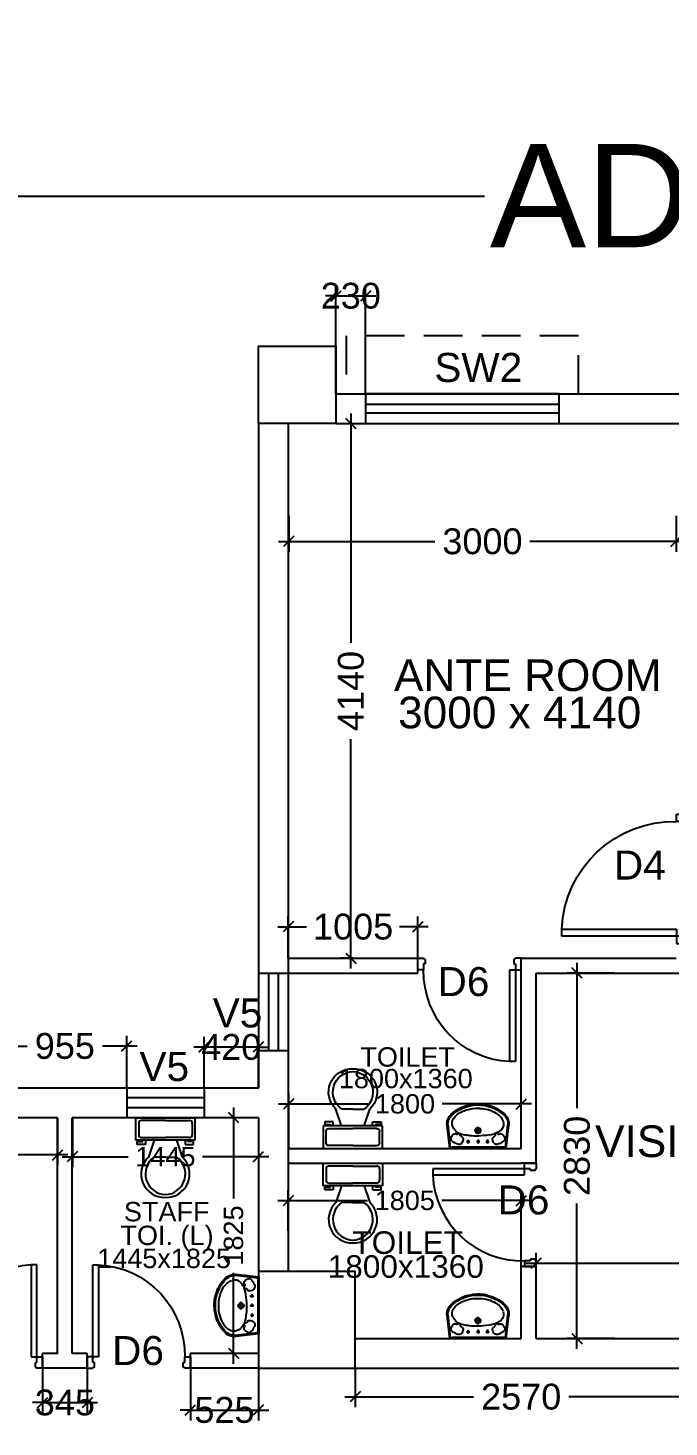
# Model space of a CAD drawing. Extents: x 7620542 to 7843793, y -6476226 to -6093835.
# Drawn here: x 7649753 to 7654719, y -6427414 to -6416580 of the extents above; entities that cross this region are included whole.
import ezdxf
from ezdxf.enums import TextEntityAlignment as Align

# ---------------------------------------------------------------- set-up
doc = ezdxf.new("R2010")
doc.units = 0
doc.header["$LTSCALE"] = 600
doc.header["$MEASUREMENT"] = 0
doc.header["$PDMODE"] = 35
doc.linetypes.add('DASHED', pattern=[0.75, 0.5, -0.25])
doc.layers.get('0').update_dxf_attribs({"linetype": 'CONTINUOUS'})
doc.layers.get('Defpoints').update_dxf_attribs({"linetype": 'CONTINUOUS'})
for name, color, linetype in [('chajja', 7, 'CONTINUOUS'), ('DIM-TEXT', 8, 'CONTINUOUS'), ('DOOR', 32, 'CONTINUOUS'), ('joinery', 7, 'CONTINUOUS'), ('LA-column', 3, 'CONTINUOUS'), ('Room Dim', 1, 'CONTINUOUS'), ('TEXT', 6, 'CONTINUOUS'), ('Toi-Euip', 8, 'CONTINUOUS'), ('toi-fix', 46, 'CONTINUOUS'), ('Walls', 7, 'CONTINUOUS'), ('WIN', 151, 'CONTINUOUS'), ('Working Dim', 5, 'CONTINUOUS')]:
    doc.layers.add(name, color=color, linetype=linetype)
doc.styles.add('ari', font='arial.ttf')
doc.styles.add('ARIAL', font='arial.ttf')
doc.styles.add('RT', font='romant.shx')
doc.dimstyles.new('int. dim', dxfattribs={"dimtxt": 450, "dimasz": 80, "dimexe": 80, "dimexo": 0, "dimgap": 70, "dimtad": 0, "dimdec": 0, "dimzin": 12, "dimdsep": 46, "dimtxsty": 'ari', "dimblk": 'OBLIQUE', "dimcen": 2, "dimdle": 80, "dimclrd": 256, "dimclre": 256, "dimclrt": 6, "dimadec": 0, "dimazin": 0, "dimtfac": 1, "dimtdec": 0, "dimtix": 1, "dimtmove": 2, "dimatfit": 3, "dimfxl": 1, "dimtolj": 1, "dimtzin": 0, "dimlwd": -1, "dimlwe": -1, "dimarcsym": 0})
doc.dimstyles.new('TEXT', dxfattribs={"dimscale": 0, "dimtxt": 600, "dimasz": 300, "dimexe": 300, "dimexo": 30, "dimgap": 50, "dimtad": 0, "dimdec": 0, "dimzin": 0, "dimdsep": 46, "dimtxsty": 'RT', "dimblk": 'OBLIQUE', "dimcen": 0.09, "dimdle": 300, "dimclrd": 256, "dimclre": 256, "dimclrt": 170, "dimadec": 0, "dimazin": 0, "dimtfac": 1, "dimtdec": 0, "dimtofl": 0, "dimtmove": 2, "dimatfit": 3, "dimfxl": 1, "dimfrac": 2, "dimtolj": 1, "dimtzin": 0, "dimlwd": -1, "dimlwe": -1, "dimarcsym": 0})

# ---------------------------------------------------------------- blocks, each defined once
blk = doc.blocks.new('A$C782D609A')
at = {"layer": 'WIN', "linetype": 'Continuous'}
for p, q in [((-300, 230), (300, 230)), ((-300, 230), (-300, 0)), ((300, 230), (300, 0)), ((-300, 0), (300, 0))]:
    blk.add_line(p, q, dxfattribs=at)
at = {"layer": 'WIN', "linetype": 'DASHED', "ltscale": 300}
for p, q in [((-300, 153), (300, 153)), ((-300, 77), (300, 77))]:
    blk.add_line(p, q, dxfattribs=at)
blk = doc.blocks.new('1000')
at = {"layer": 'DOOR'}
for p, q in [((0, -100), (0, 0)), ((0, 0), (49.7, 0)), ((49.7, 0), (49.7, -2.2)), ((63.2, -49.5), (49.7, -49.5)), ((49.7, -49.5), (49.7, -100)), ((63.2, -13.5), (61, -13.5)), ((63.2, -13.5), (63.2, -49.5)), ((836.8, -13.5), (836.8, -49.5)), ((836.8, -13.5), (839, -13.5)), ((836.8, -49.5), (850.3, -49.5)), ((850.3, 0), (850.3, -2.2)), ((900, 0), (850.3, 0)), ((850.3, -49.5), (850.3, -100)), ((900, -100), (900, 0)), ((49.7, -100), (0, -100)), ((49.7, -100), (49.7, -900.6)), ((100.2, -100), (49.7, -100)), ((100.2, -900.6), (100.2, -100)), ((850.3, -100), (900, -100)), ((49.7, -900.6), (100.2, -900.6))]:
    blk.add_line(p, q, dxfattribs=at)
for centre, major_axis, start_param, end_param in [((49.7, -13.5), (-7.95, 7.95), 3.926991, 5.497787), ((850.3, -13.5), (7.95, 7.95), 0.785398, 2.356194)]:
    blk.add_ellipse(centre, major_axis=major_axis, ratio=1, start_param=start_param, end_param=end_param, dxfattribs=at)
at = {"layer": 'DOOR', "color": 145}
blk.add_ellipse((64.3, -115.3), major_axis=(-519.7, 589.8), ratio=1, start_param=2.464943, end_param=4.009476, dxfattribs=at)
blk = doc.blocks.new('_Oblique')
at = {"color": 0, "linetype": 'ByBlock', "lineweight": -2}
blk.add_line((-0.5, -0.5), (0.5, 0.5), dxfattribs=at)
blk = doc.blocks.new('*D479')
at = {"layer": 'Defpoints', "color": 0, "linetype": 'Continuous', "transparency": 16777216}
for p in [(7682389, -6417883), (7641849, -6419044, 0), (7682389, -6419044, 0)]:
    blk.add_point(p, dxfattribs=at)
at = {"layer": 'DIM-TEXT', "transparency": 16777216}
for p, q in [((7641849, -6419044), (7641849, -6417583)), ((7682389, -6419044), (7682389, -6417583)), ((7641549, -6417883), (7653290, -6417883)), ((7682689, -6417883), (7670948, -6417883))]:
    blk.add_line(p, q, dxfattribs=at)
at = {"layer": 'DIM-TEXT', "linetype": 'Continuous', "transparency": 16777216, "xscale": 300, "yscale": 300, "zscale": 300, "rotation": 180}
blk.add_blockref('_Oblique', (7641849, -6417883), dxfattribs=at)
at = {"layer": 'DIM-TEXT', "linetype": 'Continuous', "transparency": 16777216, "xscale": 300, "yscale": 300, "zscale": 300}
blk.add_blockref('_Oblique', (7682389, -6417883), dxfattribs=at)
at = {"layer": 'DIM-TEXT', "color": 170, "linetype": 'Continuous', "transparency": 16777216, "insert": (7662119, -6417883), "char_height": 750, "attachment_point": 5, "style": 'ari'}
blk.add_mtext('\\A1;{\\H1.067x;ADMINISTRATION DEPARTMENT}', dxfattribs=at)
blk = doc.blocks.new('*D713')
at = {"layer": 'Defpoints', "color": 0, "transparency": 16777216}
for p in [(7651774, -6420357, 5), (7654774, -6420357, 5), (7654774, -6420556)]:
    blk.add_point(p, dxfattribs=at)
at = {"layer": 'Working Dim', "transparency": 16777216}
for p, q in [((7651774, -6420357), (7651774, -6420636)), ((7654774, -6420357), (7654774, -6420636)), ((7651694, -6420556), (7652906, -6420556)), ((7654854, -6420556), (7653642, -6420556))]:
    blk.add_line(p, q, dxfattribs=at)
at = {"layer": 'Working Dim', "transparency": 16777216, "xscale": 80, "yscale": 80, "zscale": 80, "rotation": 180}
blk.add_blockref('_Oblique', (7651774, -6420556), dxfattribs=at)
at = {"layer": 'Working Dim', "transparency": 16777216, "xscale": 80, "yscale": 80, "zscale": 80}
blk.add_blockref('_Oblique', (7654774, -6420556), dxfattribs=at)
at = {"layer": 'Working Dim', "color": 6, "transparency": 16777216, "insert": (7653274, -6420556), "char_height": 200, "attachment_point": 5, "style": 'ari'}
blk.add_mtext('\\A1;3000', dxfattribs=at)
blk = doc.blocks.new('*D738')
at = {"layer": 'Defpoints', "color": 0, "transparency": 16777216}
for p in [(7657534, -6426146), (7653689, -6426450, 5), (7657534, -6426450, 5)]:
    blk.add_point(p, dxfattribs=at)
at = {"layer": 'Working Dim', "transparency": 16777216}
for p, q in [((7653689, -6426450), (7653689, -6426066)), ((7657534, -6426450), (7657534, -6426066)), ((7653609, -6426146), (7655242, -6426146)), ((7657614, -6426146), (7655981, -6426146))]:
    blk.add_line(p, q, dxfattribs=at)
at = {"layer": 'Working Dim', "transparency": 16777216, "xscale": 80, "yscale": 80, "zscale": 80, "rotation": 180}
blk.add_blockref('_Oblique', (7653689, -6426146), dxfattribs=at)
at = {"layer": 'Working Dim', "transparency": 16777216, "xscale": 80, "yscale": 80, "zscale": 80}
blk.add_blockref('_Oblique', (7657534, -6426146), dxfattribs=at)
at = {"layer": 'Working Dim', "color": 6, "transparency": 16777216, "insert": (7655612, -6426146), "char_height": 200, "attachment_point": 5, "style": 'ari'}
blk.add_mtext('\\A1;3845', dxfattribs=at)
blk = doc.blocks.new('*D739')
at = {"layer": 'Defpoints', "color": 0, "transparency": 16777216}
for p in [(7654006, -6423899), (7654295, -6423899, 5), (7654295, -6426729, 5)]:
    blk.add_point(p, dxfattribs=at)
at = {"layer": 'Working Dim', "transparency": 16777216}
for p, q in [((7654006, -6423819), (7654006, -6424944)), ((7654295, -6423899), (7653926, -6423899)), ((7654006, -6426809), (7654006, -6425684)), ((7654295, -6426729), (7653926, -6426729))]:
    blk.add_line(p, q, dxfattribs=at)
at = {"layer": 'Working Dim', "transparency": 16777216, "xscale": 80, "yscale": 80, "zscale": 80}
for p, rotation in [((7654006, -6423899), 90), ((7654006, -6426729), 270)]:
    blk.add_blockref('_Oblique', p, dxfattribs=dict(at, rotation=rotation))
at = {"layer": 'Working Dim', "color": 6, "transparency": 16777216, "insert": (7654006, -6425314), "char_height": 200, "attachment_point": 5, "rotation": 90, "style": 'ari'}
blk.add_mtext('\\A1;2830', dxfattribs=at)
blk = doc.blocks.new('*D740')
at = {"layer": 'Defpoints', "color": 0, "transparency": 16777216}
for p in [(7653574, -6424912), (7651774, -6425256, 5), (7653574, -6425256, 5)]:
    blk.add_point(p, dxfattribs=at)
at = {"layer": 'Working Dim', "transparency": 16777216}
for p, q in [((7651694, -6424912), (7652387, -6424912)), ((7651774, -6425256), (7651774, -6424832)), ((7653654, -6424912), (7652961, -6424912)), ((7653574, -6425256), (7653574, -6424832))]:
    blk.add_line(p, q, dxfattribs=at)
at = {"layer": 'Working Dim', "transparency": 16777216, "xscale": 80, "yscale": 80, "zscale": 80, "rotation": 180}
blk.add_blockref('_Oblique', (7651774, -6424912), dxfattribs=at)
at = {"layer": 'Working Dim', "transparency": 16777216, "xscale": 80, "yscale": 80, "zscale": 80}
blk.add_blockref('_Oblique', (7653574, -6424912), dxfattribs=at)
at = {"layer": 'Working Dim', "color": 6, "transparency": 16777216, "insert": (7652674, -6424912), "char_height": 150, "attachment_point": 5, "style": 'ari'}
blk.add_mtext('\\A1;1800', dxfattribs=at)
blk = doc.blocks.new('*D741')
at = {"layer": 'Defpoints', "color": 0, "transparency": 16777216}
for p in [(7651769, -6425660), (7651769, -6425894), (7653574, -6426281, 5)]:
    blk.add_point(p, dxfattribs=at)
at = {"layer": 'Working Dim', "transparency": 16777216}
for p, q in [((7651689, -6425660), (7652384, -6425660)), ((7651769, -6425894), (7651769, -6425580)), ((7653654, -6425660), (7652959, -6425660)), ((7653574, -6426281), (7653574, -6425580))]:
    blk.add_line(p, q, dxfattribs=at)
at = {"layer": 'Working Dim', "transparency": 16777216, "xscale": 80, "yscale": 80, "zscale": 80, "rotation": 180}
blk.add_blockref('_Oblique', (7651769, -6425660), dxfattribs=at)
at = {"layer": 'Working Dim', "transparency": 16777216, "xscale": 80, "yscale": 80, "zscale": 80}
blk.add_blockref('_Oblique', (7653574, -6425660), dxfattribs=at)
at = {"layer": 'Working Dim', "color": 6, "transparency": 16777216, "insert": (7652672, -6425660), "char_height": 150, "attachment_point": 5, "style": 'ari'}
blk.add_mtext('\\A1;1805', dxfattribs=at)
blk = doc.blocks.new('*D742')
at = {"layer": 'Defpoints', "color": 0, "transparency": 16777216}
for p in [(7648539, -6425019, 5), (7649982, -6425019, 5), (7648539, -6425307)]:
    blk.add_point(p, dxfattribs=at)
at = {"layer": 'Working Dim', "transparency": 16777216}
for p, q in [((7648539, -6425019), (7648539, -6425387)), ((7649982, -6425019), (7649982, -6425387)), ((7648459, -6425307), (7648973, -6425307)), ((7650062, -6425307), (7649548, -6425307))]:
    blk.add_line(p, q, dxfattribs=at)
at = {"layer": 'Working Dim', "transparency": 16777216, "xscale": 80, "yscale": 80, "zscale": 80, "rotation": 180}
blk.add_blockref('_Oblique', (7648539, -6425307), dxfattribs=at)
at = {"layer": 'Working Dim', "transparency": 16777216, "xscale": 80, "yscale": 80, "zscale": 80}
blk.add_blockref('_Oblique', (7649982, -6425307), dxfattribs=at)
at = {"layer": 'Working Dim', "color": 6, "transparency": 16777216, "insert": (7649260, -6425307), "char_height": 150, "attachment_point": 5, "style": 'ari'}
blk.add_mtext('\\A1;1445', dxfattribs=at)
blk = doc.blocks.new('*D743')
at = {"layer": 'Defpoints', "color": 0, "transparency": 16777216}
for p in [(7650097, -6425019, 5), (7651539, -6425019, 5), (7651539, -6425321)]:
    blk.add_point(p, dxfattribs=at)
at = {"layer": 'Working Dim', "transparency": 16777216}
for p, q in [((7650097, -6425019), (7650097, -6425401)), ((7651539, -6425019), (7651539, -6425401)), ((7650017, -6425321), (7650530, -6425321)), ((7651619, -6425321), (7651105, -6425321))]:
    blk.add_line(p, q, dxfattribs=at)
at = {"layer": 'Working Dim', "transparency": 16777216, "xscale": 80, "yscale": 80, "zscale": 80, "rotation": 180}
blk.add_blockref('_Oblique', (7650097, -6425321), dxfattribs=at)
at = {"layer": 'Working Dim', "transparency": 16777216, "xscale": 80, "yscale": 80, "zscale": 80}
blk.add_blockref('_Oblique', (7651539, -6425321), dxfattribs=at)
at = {"layer": 'Working Dim', "color": 6, "transparency": 16777216, "insert": (7650818, -6425321), "char_height": 150, "attachment_point": 5, "style": 'ari'}
blk.add_mtext('\\A1;1445', dxfattribs=at)
blk = doc.blocks.new('*D744')
at = {"layer": 'Defpoints', "color": 0, "transparency": 16777216}
for p in [(7651346, -6425019), (7651404, -6425019, 5), (7651404, -6426844, 5)]:
    blk.add_point(p, dxfattribs=at)
at = {"layer": 'Working Dim', "transparency": 16777216}
for p, q in [((7651404, -6425019), (7651266, -6425019)), ((7651346, -6424939), (7651346, -6425644)), ((7651346, -6426924), (7651346, -6426219)), ((7651404, -6426844), (7651266, -6426844))]:
    blk.add_line(p, q, dxfattribs=at)
at = {"layer": 'Working Dim', "transparency": 16777216, "xscale": 80, "yscale": 80, "zscale": 80}
for p, rotation in [((7651346, -6425019), 90), ((7651346, -6426844), 270)]:
    blk.add_blockref('_Oblique', p, dxfattribs=dict(at, rotation=rotation))
at = {"layer": 'Working Dim', "color": 6, "transparency": 16777216, "insert": (7651346, -6425931), "char_height": 150, "attachment_point": 5, "rotation": 90, "style": 'ari'}
blk.add_mtext('\\A1;1825', dxfattribs=at)
blk = doc.blocks.new('*D228')
at = {"layer": 'Defpoints', "color": 0, "transparency": 16777216}
for p in [(7652289, -6426959, 5), (7654859, -6426959, 2), (7654859, -6427180)]:
    blk.add_point(p, dxfattribs=at)
at = {"layer": 'Working Dim', "transparency": 16777216}
for p, q in [((7652289, -6426959), (7652289, -6427260)), ((7654859, -6426959), (7654859, -6427260)), ((7652209, -6427180), (7653204, -6427180)), ((7654939, -6427180), (7653944, -6427180))]:
    blk.add_line(p, q, dxfattribs=at)
at = {"layer": 'Working Dim', "transparency": 16777216, "xscale": 80, "yscale": 80, "zscale": 80, "rotation": 180}
blk.add_blockref('_Oblique', (7652289, -6427180), dxfattribs=at)
at = {"layer": 'Working Dim', "transparency": 16777216, "xscale": 80, "yscale": 80, "zscale": 80}
blk.add_blockref('_Oblique', (7654859, -6427180), dxfattribs=at)
at = {"layer": 'Working Dim', "color": 6, "transparency": 16777216, "insert": (7653574, -6427180), "char_height": 200, "attachment_point": 5, "style": 'ari'}
blk.add_mtext('\\A1;2570', dxfattribs=at)
blk = doc.blocks.new('*D229')
at = {"layer": 'Defpoints', "color": 0, "transparency": 16777216}
for p in [(7651012, -6426959, 5), (7651539, -6426959, 5), (7651539, -6427283)]:
    blk.add_point(p, dxfattribs=at)
at = {"layer": 'Working Dim', "transparency": 16777216}
for p, q in [((7651012, -6426959), (7651012, -6427363)), ((7651539, -6426959), (7651539, -6427363)), ((7651012, -6427283), (7650932, -6427283)), ((7651012, -6427283), (7651539, -6427283)), ((7651539, -6427283), (7651619, -6427283))]:
    blk.add_line(p, q, dxfattribs=at)
at = {"layer": 'Working Dim', "transparency": 16777216, "xscale": 80, "yscale": 80, "zscale": 80}
blk.add_blockref('_Oblique', (7651012, -6427283), dxfattribs=at)
at = {"layer": 'Working Dim', "transparency": 16777216, "xscale": 80, "yscale": 80, "zscale": 80, "rotation": 180}
blk.add_blockref('_Oblique', (7651539, -6427283), dxfattribs=at)
at = {"layer": 'Working Dim', "color": 6, "transparency": 16777216, "insert": (7651275, -6427283), "char_height": 200, "attachment_point": 5, "style": 'ari'}
blk.add_mtext('\\A1;525', dxfattribs=at)
blk = doc.blocks.new('*D230')
at = {"layer": 'Defpoints', "color": 0, "transparency": 16777216}
for p in [(7649867, -6426959, 5), (7650212, -6426959, 5), (7650212, -6427225)]:
    blk.add_point(p, dxfattribs=at)
at = {"layer": 'Working Dim', "transparency": 16777216}
for p, q in [((7649867, -6426959), (7649867, -6427305)), ((7650212, -6426959), (7650212, -6427305)), ((7649867, -6427225), (7649787, -6427225)), ((7649867, -6427225), (7650212, -6427225)), ((7650212, -6427225), (7650292, -6427225))]:
    blk.add_line(p, q, dxfattribs=at)
at = {"layer": 'Working Dim', "transparency": 16777216, "xscale": 80, "yscale": 80, "zscale": 80}
blk.add_blockref('_Oblique', (7649867, -6427225), dxfattribs=at)
at = {"layer": 'Working Dim', "transparency": 16777216, "xscale": 80, "yscale": 80, "zscale": 80, "rotation": 180}
blk.add_blockref('_Oblique', (7650212, -6427225), dxfattribs=at)
at = {"layer": 'Working Dim', "color": 6, "transparency": 16777216, "insert": (7650039, -6427225), "char_height": 200, "attachment_point": 5, "style": 'ari'}
blk.add_mtext('\\A1;345', dxfattribs=at)
blk = doc.blocks.new('*D842')
at = {"layer": 'Defpoints', "color": 0, "linetype": 'Continuous', "transparency": 16777216}
for p in [(7682459, -6413785, 1), (7641549, -6414395, -3), (7641549, -6415531)]:
    blk.add_point(p, dxfattribs=at)
at = {"layer": 'DIM-TEXT', "transparency": 16777216}
for p, q in [((7682459, -6413785), (7682459, -6415831)), ((7641549, -6414395), (7641549, -6415831)), ((7641249, -6415531), (7650977, -6415531)), ((7682759, -6415531), (7673031, -6415531))]:
    blk.add_line(p, q, dxfattribs=at)
at = {"layer": 'DIM-TEXT', "linetype": 'Continuous', "transparency": 16777216, "xscale": 300, "yscale": 300, "zscale": 300, "rotation": 180}
blk.add_blockref('_Oblique', (7641549, -6415531), dxfattribs=at)
at = {"layer": 'DIM-TEXT', "linetype": 'Continuous', "transparency": 16777216, "xscale": 300, "yscale": 300, "zscale": 300}
blk.add_blockref('_Oblique', (7682459, -6415531), dxfattribs=at)
at = {"layer": 'DIM-TEXT', "color": 170, "linetype": 'Continuous', "transparency": 16777216, "insert": (7662004, -6415531), "char_height": 750, "attachment_point": 5, "style": 'ari'}
blk.add_mtext('\\A1;{\\H1.067X;GENERAL MEDICINE (FEMALE - 30 Beds )}', dxfattribs=at)
blk = doc.blocks.new('*D1034')
at = {"layer": 'Defpoints', "color": 0, "transparency": 16777216}
for p in [(7651118, -6424472), (7651118, -6424789), (7651539, -6424789)]:
    blk.add_point(p, dxfattribs=at)
at = {"layer": 'Working Dim', "transparency": 16777216}
for p, q in [((7651118, -6424472), (7651038, -6424472)), ((7651118, -6424789), (7651118, -6424392)), ((7651539, -6424472), (7651118, -6424472)), ((7651539, -6424789), (7651539, -6424392)), ((7651539, -6424472), (7651619, -6424472))]:
    blk.add_line(p, q, dxfattribs=at)
at = {"layer": 'Working Dim', "transparency": 16777216, "xscale": 80, "yscale": 80, "zscale": 80}
blk.add_blockref('_Oblique', (7651118, -6424472), dxfattribs=at)
at = {"layer": 'Working Dim', "transparency": 16777216, "xscale": 80, "yscale": 80, "zscale": 80, "rotation": 180}
blk.add_blockref('_Oblique', (7651539, -6424472), dxfattribs=at)
at = {"layer": 'Working Dim', "color": 6, "transparency": 16777216, "insert": (7651328, -6424472), "char_height": 200, "attachment_point": 5, "style": 'ari'}
blk.add_mtext('\\A1;420', dxfattribs=at)
blk = doc.blocks.new('*D1035')
at = {"layer": 'Defpoints', "color": 0, "transparency": 16777216}
for p in [(7650518, -6424464), (7649560, -6424789), (7650518, -6424789)]:
    blk.add_point(p, dxfattribs=at)
at = {"layer": 'Working Dim', "transparency": 16777216}
for p, q in [((7649560, -6424789), (7649560, -6424384)), ((7650518, -6424789), (7650518, -6424384)), ((7649480, -6424464), (7649747, -6424464)), ((7650598, -6424464), (7650331, -6424464))]:
    blk.add_line(p, q, dxfattribs=at)
at = {"layer": 'Working Dim', "transparency": 16777216, "xscale": 80, "yscale": 80, "zscale": 80, "rotation": 180}
blk.add_blockref('_Oblique', (7649560, -6424464), dxfattribs=at)
at = {"layer": 'Working Dim', "transparency": 16777216, "xscale": 80, "yscale": 80, "zscale": 80}
blk.add_blockref('_Oblique', (7650518, -6424464), dxfattribs=at)
at = {"layer": 'Working Dim', "color": 6, "transparency": 16777216, "insert": (7650039, -6424464), "char_height": 200, "attachment_point": 5, "style": 'ari'}
blk.add_mtext('\\A1;955', dxfattribs=at)
blk = doc.blocks.new('A$C70ED7303')
at = {"layer": 'toi-fix', "color": 8}
for p, q in [((0, 0), (229, 0)), ((229, 0), (229, -174)), ((-229, 0), (0, 0)), ((-229, -174), (-229, 0)), ((-207, -44), (-207, -131)), ((0, -22), (-185, -22)), ((0, -22), (185, -22)), ((207, -44), (207, -131)), ((229, -174), (-229, -174)), ((-218, -207), (-218, -185)), ((-218, -185), (-174, -185)), ((-153, -207), (-218, -207)), ((-185, -153), (0, -153)), ((-174, -185), (-174, -174)), ((-153, -174), (-153, -207)), ((-87, -174), (-131, -305)), ((185, -153), (0, -153)), ((87, -174), (131, -305)), ((153, -174), (153, -207)), ((153, -207), (218, -207)), ((174, -185), (174, -174)), ((218, -185), (174, -185)), ((218, -207), (218, -185)), ((0, -305), (-87, -305)), ((0, -305), (87, -305))]:
    blk.add_line(p, q, dxfattribs=at)
for centre, major_axis, start_param, end_param in [((-188, -41), (13.6, -13.6), 2.214297, 4.068888), ((188, -41), (13.6, -13.6), 0.643501, 2.498091), ((-188, -134), (-13.6, -13.6), 5.35589, 7.21048), ((188, -134), (-13.6, -13.6), 0.643501, 2.498091), ((-7, -436), (-128, -128), 4.686239, 7.105146), ((5, -435), (-113, -113), 4.541602, 7.039318), ((7, -436), (56, -172), -0.351019, 2.067888), ((-5, -435), (-113, -113), 0.814663, 3.31238)]:
    blk.add_ellipse(centre, major_axis=major_axis, ratio=1, start_param=start_param, end_param=end_param, dxfattribs=at)
blk = doc.blocks.new('A$C4D064DB7')
at = {"layer": 'Toi-Euip', "color": 8}
for p, q in [((-219, -1), (-239, 178)), ((-212, 5), (-232, 185)), ((-28, 138), (30, 138)), ((1, 167), (1, 108)), ((212, 5), (232, 185)), ((219, -1), (239, 178)), ((-205, 8), (200, 8)), ((-61, 52), (-87, 52)), ((-73, 69), (-73, 37)), ((11, 52), (-14, 52)), ((-1, 69), (-1, 37)), ((88, 52), (63, 52)), ((76, 64), (76, 37)), ((-219, -1), (219, -1))]:
    blk.add_line(p, q, dxfattribs=at)
for centre, radius in [((1, 138), 20.9), ((1, 138), 15), ((1, 138), 10.5), ((-73, 52), 6.23), ((-1, 52), 6.23), ((76, 52), 6.23)]:
    blk.add_circle(centre, radius, dxfattribs=at)
for centre, radius, start, end in [((-15, 63), 278, 103.6801, 133.1199), ((0, 43), 293, 66.1951, 111.8497), ((-4, 79), 266, 77.1391, 106.8516), ((11, 57), 285, 46.3845, 81.023), ((-136, 190), 103, 132.34, 168.5521), ((-157, 191), 75.7, 146.7911, 185.1402), ((-116, 175), 119, 121.8415, 151.2146), ((-79, 167), 122, 117.7975, 160.6946), ((-52, 129), 194, 106.9894, 130.6854), ((-13, 69), 240, 90.5187, 121.0564), ((4, 22), 288, 65.4107, 93.8454), ((17, 64), 267, 46.2173, 67.6674), ((74, 158), 135, 31.8603, 68.3132), ((131, 193), 68.8, 336.7779, 32.4081), ((141, 189), 91.5, 357.2238, 48.0895), ((144, 191), 96.4, 352.3942, 48.6169), ((-159, 188), 80.7, 163.2392, 186.9959), ((-154, 65), 55.1, 124.9669, 161.6496), ((-106, 184), 91.8, 165.5854, 192.6546), ((-124, 196), 77.6, 203.693, 246.3813), ((-175, 96), 17.3, 50.4642, 129.5358), ((-158, 116), 8.33, 226.0403, 306.1074), ((-74, 264), 162, 239.5902, 265.9719), ((-157, 117), 8.45, 294.5104, 30.3287), ((-126, 102), 8.28, 83.1526, 217.3039), ((98, 210), 106, 278.0202, 335.0221), ((130, 102), 7.16, 318.2984, 78.6803), ((158, 116), 7.49, 165.1523, 247.9307), ((160, 116), 8.33, 233.8926, 313.9597), ((177, 96), 17.3, 50.4642, 129.5358), ((156, 65), 55.1, 18.3504, 55.0331), ((-200, -15), 23.9, 101.1451, 143.7785), ((-189, 73), 20.1, 152.4908, 243.191), ((-120, 149), 122, 230.5982, 250.4136), ((-146, 63), 33, 241.9192, 291.3561), ((-161, 71), 47.7, 305.0585, 347.193), ((-110, 110), 26, 208.2715, 253.614), ((-144, 69), 30.9, 343.9654, 29.9209), ((33, 870), 776, 261.2228, 267.52), ((-3, 804), 710, 270.2431, 275.5482), ((44, 384), 287, 274.2321, 283.8267), ((146, 69), 30.9, 150.0791, 196.0346), ((163, 71), 47.7, 192.807, 234.9415), ((112, 110), 26, 286.386, 331.7285), ((148, 63), 33, 248.6439, 298.0808), ((122, 149), 122, 289.5864, 309.4018), ((191, 73), 20.1, 296.809, 27.5092), ((200, -17), 24.9, 38.7487, 88.5796)]:
    blk.add_arc(centre, radius, start, end, dxfattribs=at)
blk = doc.blocks.new('*D1049')
at = {"layer": 'Defpoints', "color": 0, "transparency": 16777216}
for p in [(7652774, -6423540), (7651769, -6423784), (7652774, -6423784)]:
    blk.add_point(p, dxfattribs=at)
at = {"layer": 'Working Dim', "transparency": 16777216}
for p, q in [((7651769, -6423784), (7651769, -6423460)), ((7652774, -6423784), (7652774, -6423460)), ((7651689, -6423540), (7651912, -6423540)), ((7652854, -6423540), (7652632, -6423540))]:
    blk.add_line(p, q, dxfattribs=at)
at = {"layer": 'Working Dim', "transparency": 16777216, "xscale": 80, "yscale": 80, "zscale": 80, "rotation": 180}
blk.add_blockref('_Oblique', (7651769, -6423540), dxfattribs=at)
at = {"layer": 'Working Dim', "transparency": 16777216, "xscale": 80, "yscale": 80, "zscale": 80}
blk.add_blockref('_Oblique', (7652774, -6423540), dxfattribs=at)
at = {"layer": 'Working Dim', "color": 6, "transparency": 16777216, "insert": (7652272, -6423540), "char_height": 200, "attachment_point": 5, "style": 'ari'}
blk.add_mtext('\\A1;1005', dxfattribs=at)
blk = doc.blocks.new('*D1064')
at = {"layer": 'Defpoints', "color": 0, "transparency": 16777216}
for p in [(7652369, -6418654), (7652139, -6419414), (7652369, -6419414)]:
    blk.add_point(p, dxfattribs=at)
at = {"layer": 'Working Dim', "transparency": 16777216}
for p, q in [((7652139, -6419414), (7652139, -6418574)), ((7652369, -6419414), (7652369, -6418574)), ((7652139, -6418654), (7652059, -6418654)), ((7652139, -6418654), (7652369, -6418654)), ((7652369, -6418654), (7652449, -6418654))]:
    blk.add_line(p, q, dxfattribs=at)
at = {"layer": 'Working Dim', "transparency": 16777216, "xscale": 80, "yscale": 80, "zscale": 80}
blk.add_blockref('_Oblique', (7652139, -6418654), dxfattribs=at)
at = {"layer": 'Working Dim', "transparency": 16777216, "xscale": 80, "yscale": 80, "zscale": 80, "rotation": 180}
blk.add_blockref('_Oblique', (7652369, -6418654), dxfattribs=at)
at = {"layer": 'Working Dim', "color": 6, "transparency": 16777216, "insert": (7652254, -6418654), "char_height": 200, "attachment_point": 5, "style": 'ari'}
blk.add_mtext('\\A1;230', dxfattribs=at)
blk = doc.blocks.new('*D2436')
at = {"layer": 'Defpoints', "color": 0, "transparency": 16777216}
for p in [(7652255, -6419644), (7652272, -6419644, -15), (7652272, -6423784, -15)]:
    blk.add_point(p, dxfattribs=at)
at = {"layer": 'Working Dim', "transparency": 16777216}
for p, q in [((7652255, -6419564), (7652255, -6421341)), ((7652272, -6419644), (7652175, -6419644)), ((7652255, -6423864), (7652255, -6422086)), ((7652272, -6423784), (7652175, -6423784))]:
    blk.add_line(p, q, dxfattribs=at)
at = {"layer": 'Working Dim', "transparency": 16777216, "xscale": 80, "yscale": 80, "zscale": 80}
for p, rotation in [((7652255, -6419644), 90), ((7652255, -6423784), 270)]:
    blk.add_blockref('_Oblique', p, dxfattribs=dict(at, rotation=rotation))
at = {"layer": 'Working Dim', "color": 6, "transparency": 16777216, "insert": (7652255, -6421714), "char_height": 200, "attachment_point": 5, "rotation": 90, "style": 'ari'}
blk.add_mtext('\\A1;4140', dxfattribs=at)

msp = doc.modelspace()

# ---------------------------------------------------------------- linework, layer by layer
at = {"layer": 'chajja', "color": 7, "linetype": 'DASHED', "elevation": -14.83}
msp.add_lwpolyline([(7654019.051, -6419413.767), (7654019.051, -6418963.767), (7652219.051, -6418963.768), (7652219.051, -6419413.768)], dxfattribs=at)
at = {"layer": 'LA-column', "color": 2, "flags": 128}
for points, elevation in [([(7652138.963, -6419643.752), (7651538.963, -6419643.752), (7651538.963, -6419043.752), (7652138.963, -6419043.752)], -12.219), ([(7651539.003, -6426958.752), (7652289.003, -6426958.752), (7652289.003, -6426208.752), (7651539.003, -6426208.752)], -14.83)]:
    msp.add_lwpolyline(points, close=True, dxfattribs=dict(at, elevation=elevation))
at = {"layer": 'Walls', "linetype": 'Continuous'}
for p, q in [((7652139.051, -6419413.71, -14.83), (7657416.551, -6419413.71, -14.83)), ((7651539.051, -6419643.739, -14.83), (7651539.054, -6424788.707, -14.83)), ((7651769.052, -6419643.675, -14.83), (7651769.059, -6426208.734, -14.83)), ((7652139.051, -6419643.71, -14.83), (7657416.551, -6419643.71, -14.83)), ((7651769.056, -6423783.723, -14.83), (7652774.052, -6423783.723, -14.83)), ((7652774.052, -6423898.723, -14.83), (7652774.052, -6423783.723, -14.83)), ((7653574.052, -6423783.723, -14.83), (7654774.052, -6423783.723, -14.83)), ((7653574.052, -6423898.723, -14.83), (7653574.052, -6423783.723, -14.83)), ((7651769.056, -6423898.723, -14.83), (7652774.052, -6423898.723, -14.83)), ((7653574.052, -6425256.302, -14.83), (7653574.052, -6423898.723, -14.83)), ((7653689.052, -6425371.302, -14.83), (7653689.052, -6423898.723, -14.83)), ((7653689.052, -6423898.723, -14.83), (7657534.052, -6423898.723, -14.83)), ((7651539.054, -6424788.707, -14.83), (7648539.051, -6424788.707, -14.83)), ((7649981.55, -6425018.86, -14.83), (7648539.051, -6425018.86, -14.83)), ((7649981.55, -6426843.734, -14.83), (7649981.55, -6425018.707, -14.83)), ((7650096.55, -6426843.734, -14.83), (7650096.55, -6425018.707, -14.83)), ((7651539.054, -6425018.86, -14.83), (7650096.55, -6425018.86, -14.83)), ((7651539.054, -6425018.86, -14.83), (7651539.054, -6426208.734, -14.83)), ((7651774.052, -6425256.302, -14.83), (7653574.052, -6425256.302, -14.83)), ((7651774.052, -6425371.302, -14.83), (7653574.052, -6425371.302, -14.83)), ((7653689.052, -6425371.302, -14.83), (7653574.052, -6425371.302, -14.83)), ((7653574.052, -6426728.881, -14.83), (7653574.039, -6426171.3, -14.83)), ((7653689.039, -6426171.3, -14.83), (7653574.039, -6426171.3, -14.83)), ((7653689.052, -6426728.881, -14.83), (7653689.039, -6426171.3, -14.83)), ((7652289.054, -6426728.734, -14.83), (7653574.052, -6426728.734, -14.83)), ((7653689.052, -6426728.734, -14.83), (7657534.052, -6426728.734, -14.83)), ((7649981.55, -6426843.734, -14.83), (7649866.545, -6426843.734, -14.83)), ((7649866.545, -6426958.734, -14.83), (7649866.545, -6426843.734, -14.83)), ((7650211.554, -6426843.734, -14.83), (7650096.55, -6426843.734, -14.83)), ((7650211.554, -6426958.734, -14.83), (7650211.554, -6426843.734, -14.83)), ((7651539.054, -6426843.734, -14.83), (7651011.554, -6426843.734, -14.83)), ((7651011.554, -6426958.734, -14.83), (7651011.554, -6426843.734, -14.83)), ((7650211.554, -6426958.734, -14.83), (7649866.545, -6426958.734, -14.83)), ((7651539.054, -6426958.734, -14.83), (7651011.554, -6426958.734, -14.83)), ((7652289.054, -6426958.734, -14.83), (7659259.552, -6426958.734, -14.83))]:
    msp.add_line(p, q, dxfattribs=at)
at = {"layer": 'WIN', "linetype": 'Continuous', "elevation": -14.83}
for points in [[(7653869.051, -6419413.768), (7652369.051, -6419413.768), (7652369.051, -6419643.768), (7653869.051, -6419643.768)], [(7653869.051, -6419496.551), (7652369.051, -6419496.551), (7652369.051, -6419560.984), (7653869.051, -6419560.984)]]:
    msp.add_lwpolyline(points, close=True, dxfattribs=at)

# ---------------------------------------------------------------- block references
at = {"layer": 'DOOR', "linetype": 'Continuous'}
for p, xscale, yscale, zscale, rotation in [((7654889.052, -6423668.723, -14.83), -1.111111114732951, 1.111111114732921, 1.111111114893859, 269.9999867451642), ((7653574.052, -6423783.723, -14.83), -0.8888888955116513, 0.8888888955116272, 0.8888888973001201, 359.9999866731271), ((7653689.052, -6425371.302, -14.83), 0.8888888973742964, 0.8888888973742964, 0.8888888973742964, 270.0000133268729), ((7649866.545, -6426958.693, -14.83), 0.8888888880610687, 0.8888888880610687, 0.8888888880610687, 180.0000127865944), ((7650211.554, -6426958.693, -14.83), -0.8888888880610687, 0.8888888927176595, 0.8888888919152134, 179.9999872134057)]:
    msp.add_blockref('1000', p, dxfattribs=dict(at, xscale=xscale, yscale=yscale, zscale=zscale, rotation=rotation))
at = {"layer": 'toi-fix', "linetype": 'Continuous', "xscale": -1, "rotation": 180}
msp.add_blockref('A$C70ED7303', (7652270.285, -6425256.302, -14.83), dxfattribs=at)
at = {"layer": 'toi-fix', "xscale": -1}
for p in [(7653239.318, -6425255.289, -14.83), (7653239.318, -6426727.72, -14.83)]:
    msp.add_blockref('A$C4D064DB7', p, dxfattribs=at)
at = {"layer": 'toi-fix', "linetype": 'Continuous'}
for p in [(7650817.802, -6425018.86, -14.83), (7652270.285, -6425371.302, -14.83)]:
    msp.add_blockref('A$C70ED7303', p, dxfattribs=at)
at = {"layer": 'toi-fix', "xscale": -1, "rotation": 90}
msp.add_blockref('A$C4D064DB7', (7651540.797, -6426472.678, -14.83), dxfattribs=at)
at = {"layer": 'WIN', "linetype": 'Continuous', "xscale": -1, "rotation": 90}
msp.add_blockref('A$C782D609A', (7651769.057, -6424198.723, -14.83), dxfattribs=at)
at = {"layer": 'WIN', "linetype": 'Continuous', "xscale": -1}
msp.add_blockref('A$C782D609A', (7650817.799, -6425018.86, -14.83), dxfattribs=at)

# ---------------------------------------------------------------- texts
at = {"layer": 'joinery', "style": 'ari'}
for s, p in [('SW2', (7653241.817, -6419320.877, -14.83)), ('D4', (7654493.228, -6423174.464, -14.83)), ('D6', (7653126.754, -6424076.69, -14.83)), ('V5', (7651376.577, -6424319.42, -14.83)), ('V5', (7650809.55, -6424734.632, -14.83)), ('D6', (7653591.525, -6425767.522, -14.83)), ('D6', (7650605.879, -6426934.137, -14.83))]:
    msp.add_text(s, height=225, dxfattribs=at).set_placement(p, align=Align.CENTER)
at = {"layer": 'Room Dim', "style": 'ARIAL'}
for s, height, p in [('3000 x 4140', 245, (7653562.556, -6422002.914, -14.83)), ('1800x1360', 150, (7652679.985, -6424790.309, -14.83)), ('1445x1825', 150, (7650807.765, -6426183.001, -14.83)), ('1800x1360', 175, (7652679.985, -6426258.537, -14.83))]:
    msp.add_text(s, height=height, dxfattribs=at).set_placement(p, align=Align.CENTER)
at = {"layer": 'TEXT', "color": 7, "style": 'ARIAL'}
for s, height, p in [('ANTE ROOM', 245, (7653624.922, -6421713.957, -14.83)), ('TOILET', 150, (7652694.725, -6424623.198, -14.83)), ("VISITOR'S ROOM", 245, (7655557.707, -6425323.531, -14.83)), ('STAFF', 150, (7650827.745, -6425820.949, -14.83)), ('TOI. (L)', 150, (7650830.359, -6426004.701, -14.83)), ('TOILET', 175, (7652694.725, -6426073.214, -14.83))]:
    msp.add_text(s, height=height, dxfattribs=at).set_placement(p, align=Align.CENTER)

# ---------------------------------------------------------------- dimensions: what is measured, and where the dimension line sits
at = {"layer": 'DIM-TEXT', "linetype": 'Continuous'}
for base, p1, p2, text, picture, middle in [((7641549.093, -6415531.424, -11.745), (7682459.232, -6413784.789, -10.714), (7641549.093, -6414394.742, -14.83), '{\\H1.067X;GENERAL MEDICINE (FEMALE - 30 Beds )}', '*D842', (7662004.163, -6415531.424, -11.745)), ((7682389.053, -6417883.041, -13.458), (7641848.913, -6419043.69, -13.806), (7682389.053, -6419043.691, -13.806), '{\\H1.067x;ADMINISTRATION DEPARTMENT}', '*D479', (7662118.983, -6417883.041, -13.458))]:
    dim = msp.add_linear_dim(base=base, p1=p1, p2=p2, text=text, dimstyle='TEXT', override={"dimscale": 1, "dimtxt": 750, "dimexo": 0, "dimtxsty": 'ari'}, dxfattribs=at)
    dim.commit()
    dim.dimension.update_dxf_attribs({"geometry": picture, "text_midpoint": middle})
at = {"layer": 'Working Dim'}
for base, p1, p2, override, picture, middle in [((7652369.051, -6418653.613, -14.83), (7652139.051, -6419413.71, -14.83), (7652369.051, -6419413.71, -14.83), {"dimtxt": 200, "dimarcsym": 1}, '*D1064', (7652254.051, -6418653.613, -14.83)), ((7654774.052, -6420556.324, -14.83), (7651774.052, -6420356.937, -9.699), (7654774.052, -6420356.937, -9.699), {"dimtxt": 200}, '*D713', (7653274.052, -6420556.324, -14.83)), ((7652774.052, -6423540.176, -14.83), (7651769.056, -6423783.723, -14.83), (7652774.052, -6423783.724, -14.83), {"dimtxt": 200, "dimarcsym": 1}, '*D1049', (7652271.554, -6423540.176, -14.83)), ((7653574.052, -6424911.867, -14.83), (7651774.052, -6425256.302, -9.699), (7653574.052, -6425256.302, -9.699), {"dimtxt": 150}, '*D740', (7652674.052, -6424911.867, -14.83)), ((7651769.059, -6425659.905, -14.83), (7653574.041, -6426281.137, -9.699), (7651769.059, -6425894.319, -14.83), {"dimtxt": 150}, '*D741', (7652671.55, -6425659.905, -14.83)), ((7657534.052, -6426146.066, -14.83), (7653689.045, -6426450.091, -9.699), (7657534.052, -6426450.091, -9.699), {"dimtxt": 200}, '*D738', (7655611.549, -6426146.066, -14.83)), ((7650211.554, -6427224.679, -14.83), (7649866.545, -6426958.734, -9.699), (7650211.554, -6426958.734, -9.699), {"dimtxt": 200}, '*D230', (7650039.05, -6427224.679, -14.83)), ((7654859.302, -6427180.162, -14.83), (7652289.054, -6426958.734, -9.699), (7654859.302, -6426958.734, -13.082), {"dimtxt": 200}, '*D228', (7653574.178, -6427180.162, -14.83))]:
    dim = msp.add_linear_dim(base=base, p1=p1, p2=p2, dimstyle='int. dim', override=override, dxfattribs=at)
    dim.commit()
    dim.dimension.update_dxf_attribs({"geometry": picture, "text_midpoint": middle})
for base, p1, p2, override, picture, middle in [((7652254.517, -6419643.71), (7652271.554, -6423783.723, -14.83), (7652271.554, -6419643.71, -14.83), {"dimtxt": 200}, '*D2436', (7652254.517, -6421713.717)), ((7654006.445, -6423898.723, -14.83), (7654294.764, -6426728.734, -9.699), (7654294.764, -6423898.723, -9.699), {"dimtxt": 200}, '*D739', (7654006.445, -6425313.728, -14.83)), ((7651345.952, -6425018.86, -14.83), (7651404.097, -6426843.734, -9.699), (7651404.097, -6425018.86, -9.699), {"dimtxt": 150}, '*D744', (7651345.952, -6425931.297, -14.83))]:
    dim = msp.add_linear_dim(base=base, p1=p1, p2=p2, angle=90, dimstyle='int. dim', override=override, dxfattribs=at)
    dim.commit()
    dim.dimension.update_dxf_attribs({"geometry": picture, "text_midpoint": middle})
for base, p1, p2, text, override, picture, middle in [((7650517.799, -6424464.479, -14.83), (7649560.345, -6424788.86, -14.83), (7650517.799, -6424788.86, -14.83), '955', {"dimtxt": 200, "dimarcsym": 1}, '*D1035', (7650039.072, -6424464.479, -14.83)), ((7651117.799, -6424471.733, -14.83), (7651539.054, -6424788.707, -14.83), (7651117.799, -6424788.86, -14.83), '420', {"dimtxt": 200, "dimarcsym": 1}, '*D1034', (7651328.426, -6424471.733, -14.83)), ((7648539.051, -6425306.981, -14.83), (7649981.55, -6425018.86, -9.699), (7648539.051, -6425018.86, -9.699), '1445', {"dimtxt": 150}, '*D742', (7649260.3, -6425306.981, -14.83)), ((7651539.054, -6425320.674, -14.83), (7650096.55, -6425018.86, -9.699), (7651539.054, -6425018.86, -9.699), '1445', {"dimtxt": 150}, '*D743', (7650817.802, -6425320.674, -14.83)), ((7651539.054, -6427282.697, -14.83), (7651011.554, -6426958.734, -9.699), (7651539.054, -6426958.734, -9.699), '525', {"dimtxt": 200}, '*D229', (7651275.304, -6427282.697, -14.83))]:
    dim = msp.add_linear_dim(base=base, p1=p1, p2=p2, text=text, dimstyle='int. dim', override=override, dxfattribs=at)
    dim.commit()
    dim.dimension.update_dxf_attribs({"geometry": picture, "text_midpoint": middle})

doc.saveas('drawing.dxf')
